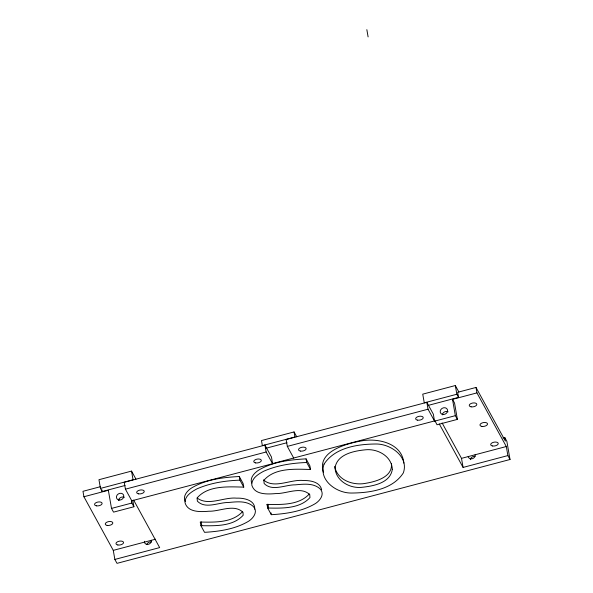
<?xml version="1.0" encoding="UTF-8"?>
<svg xmlns="http://www.w3.org/2000/svg" width="593" height="593" viewBox="0 0 593 593"><rect width="100%" height="100%" fill="white"/><g stroke="black" fill="none" stroke-linecap="round" stroke-linejoin="round"><path stroke-width="0.89" d="M254.679 509.179C255.405 500.092 243.701 497.823 236.689 498.164C223.961 496.845 208.365 506.392 197.232 498.068M131.861 500.922L125.427 489.173L124.233 482.287L264.945 445.106L271.483 457.04L272.572 463.733L131.498 500.863L131.876 503.034L133.907 506.756L113.545 512.137L111.506 508.416L108.356 490.285L83.917 496.741L82.976 491.308L100.432 486.697M293.75 458.137L287.323 446.396L286.123 439.509L426.841 402.328L433.379 414.262L434.469 420.956L272.617 463.57M242.559 511.611C232.197 523.011 214.458 522.27 200.264 522.048L200.894 525.672L204.548 532.336C219.269 531.454 234.531 529.215 247.54 521.847C252.87 519.038 258.77 511.618 253.07 506.259C246.354 500.433 236.585 501.782 228.461 502.486C218.617 502.33 205.393 509.424 197.395 501.167L197.069 498.001C208.091 485.17 228.416 486.786 243.753 487.12L243.123 483.488L239.305 476.52C223.094 477.372 206.045 479.396 191.821 487.824C187.351 490.604 182.481 496.045 185.186 501.604M309.331 493.969C298.961 505.369 281.223 504.628 267.035 504.406L267.665 508.031L271.312 514.694C286.041 513.812 301.303 511.574 314.312 504.206C319.642 501.396 325.535 493.976 319.842 488.617C313.126 482.791 303.357 484.133 295.225 484.844C285.389 484.689 272.165 491.782 264.159 483.525L263.833 480.36C274.863 467.529 295.188 469.137 310.524 469.471L309.894 465.846L306.077 458.871C289.858 459.731 272.81 461.754 258.585 470.182C254.464 472.866 249.601 477.743 251.684 483.102M135.967 479.181L131.542 471.094L98.957 479.707L100.469 488.41L102.181 491.538L125.079 485.489M458.878 392.025L455.328 385.539L422.742 394.152L424.262 402.847L456.84 394.241L458.559 397.369L428.613 405.286M294.061 431.941L261.483 440.555L262.365 445.632L294.943 437.019L294.061 431.941L296.722 436.796M502.983 437.916L504.732 437.456L505.362 441.081L476.001 387.451L457.67 392.299L458.559 397.369M100.469 488.41L133.054 479.796L131.542 471.094M265.842 448.293L286.975 442.712M434.513 420.793L434.921 420.682L437.019 424.766L457.381 419.384L455.35 415.663L452.511 399.348L476.95 392.892L506.303 446.522L507.882 455.58L510.024 459.501L116.999 563.35L114.857 559.436L113.278 550.371L83.917 496.741M125.427 489.173L266.146 451.992L272.572 463.733M287.323 446.396L428.042 409.214L434.469 420.956M434.98 421.045L455.35 415.663M111.506 508.416L131.876 503.034M200.894 525.672C215.089 525.895 232.827 526.636 243.189 515.235L242.974 512.241C233.968 503.642 219.758 511.574 208.929 511.225C200.738 511.929 187.766 512.619 185.001 502.656C184.816 495.807 191.546 491.797 196.824 488.928C210.352 482.939 225.236 480.686 239.935 480.145L243.753 487.12M267.665 508.031C281.853 508.253 299.591 508.994 309.961 497.594L309.739 494.592C300.74 486.001 286.523 493.932 275.693 493.584C267.502 494.288 254.53 494.977 251.773 485.015C251.58 478.166 258.311 474.155 263.589 471.287C277.124 465.297 292.008 463.044 306.707 462.503L310.524 469.471M113.278 550.371L155.559 539.2M442.111 422.935L461.502 458.359L506.303 446.522M114.857 559.436L159.658 547.598L133.655 500.107M439.287 423.951L463.081 467.425L507.882 455.58M263.529 479.9C274.048 489.358 290.896 478.974 303.46 480.523C310.287 480.419 319.946 481.798 321.665 489.774M504.732 437.456L506.874 441.37L510.024 459.501M452.511 399.348L454.549 403.07L457.381 419.384M267.035 504.406L267.843 505.888M323.541 472.569C316.395 451.955 345.015 444.075 359.751 441.236C376.533 437.501 402.002 442.556 403.848 463.096M476.001 387.451L476.95 392.892M455.328 385.539L456.84 394.241M461.502 458.359L463.081 467.425M366.845 29.65L368.105 36.899M426.841 402.328L428.042 409.214M306.077 458.871L306.707 462.503M264.945 445.106L266.146 451.992M271.001 512.886L271.312 514.694M267.91 504.176L268.54 507.801M239.305 476.52L239.935 480.145M201.146 521.818L201.776 525.442M132.802 500.41L133.907 506.756M101.892 489.848L102.181 491.538M334.704 466.402C337.247 480.515 353.776 485.956 366.415 483.176C376.659 481.427 392.996 476.646 391.395 463.415M118.467 500.47A3.832 3.262 -28.7 0 1 124.345 497.386M442.252 414.915A3.832 3.262 -28.7 0 1 448.13 411.831M151.363 540.312A3.617 3.084 -28.7 0 1 147.976 544.396A3.617 3.084 -28.7 0 1 144.418 541.313M475.149 454.749A3.617 3.084 -28.7 0 1 472.221 458.752A3.617 3.084 -28.7 0 1 468.225 456.58M146.775 544.389A3.617 3.084 -28.7 0 1 151.311 542.009M470.345 459.664A3.617 3.084 -28.7 0 1 475.097 456.454M392.329 469.33C390.283 483.236 372.975 486.164 361.411 487.364C349.447 488.499 335.72 480.693 335.023 467.773C337.239 454.038 354.266 450.865 365.844 449.768C377.837 448.642 391.751 456.254 392.329 469.33M324.037 464.156C318.345 480.293 336.661 493.183 351.256 493.035C369.669 492.953 392.573 489.67 403.322 472.925C409.14 456.758 390.646 443.853 376.051 444.001C357.623 444.105 334.882 447.5 324.037 464.156M417.531 420.14A3.832 1.927 -9.9 0 0 423.232 417.724A3.832 1.927 -9.9 0 0 417.561 416.753A3.832 1.927 -9.9 0 0 417.531 420.14M300.436 451.08A3.832 1.927 -9.9 0 0 306.136 448.664A3.832 1.927 -9.9 0 0 300.466 447.693A3.832 1.927 -9.9 0 0 300.436 451.08M255.635 462.918A3.832 1.927 -9.9 0 0 261.335 460.509A3.832 1.927 -9.9 0 0 255.665 459.538A3.832 1.927 -9.9 0 0 255.635 462.918M138.547 493.858A3.832 1.927 -9.9 0 0 144.247 491.449A3.832 1.927 -9.9 0 0 138.577 490.478A3.832 1.927 -9.9 0 0 138.547 493.858M119.712 500.062A3.832 3.262 -28.7 0 0 123.507 494.881A3.832 3.262 -28.7 0 0 117.125 495.036A3.832 3.262 -28.7 0 0 119.712 500.062M443.505 414.507A3.832 3.262 -28.7 0 0 447.3 409.326A3.832 3.262 -28.7 0 0 440.91 409.481A3.832 3.262 -28.7 0 0 443.505 414.507M96.422 505.844A3.832 1.927 -9.9 0 0 102.122 503.435A3.832 1.927 -9.9 0 0 96.451 502.464A3.832 1.927 -9.9 0 0 96.422 505.844M107.14 525.413A3.832 1.927 -9.9 0 0 112.84 523.004A3.832 1.927 -9.9 0 0 107.17 522.033A3.832 1.927 -9.9 0 0 107.14 525.413M117.851 544.989A3.832 1.927 -9.9 0 0 123.552 542.58A3.832 1.927 -9.9 0 0 117.881 541.609A3.832 1.927 -9.9 0 0 117.851 544.989M492.553 445.98A3.832 1.927 -9.9 0 0 498.253 443.571A3.832 1.927 -9.9 0 0 492.583 442.6A3.832 1.927 -9.9 0 0 492.553 445.98M481.842 426.404A3.832 1.927 -9.9 0 0 487.542 423.995A3.832 1.927 -9.9 0 0 481.872 423.024A3.832 1.927 -9.9 0 0 481.842 426.404M471.124 406.835A3.832 1.927 -9.9 0 0 476.824 404.426A3.832 1.927 -9.9 0 0 471.153 403.455A3.832 1.927 -9.9 0 0 471.124 406.835"/></g></svg>
